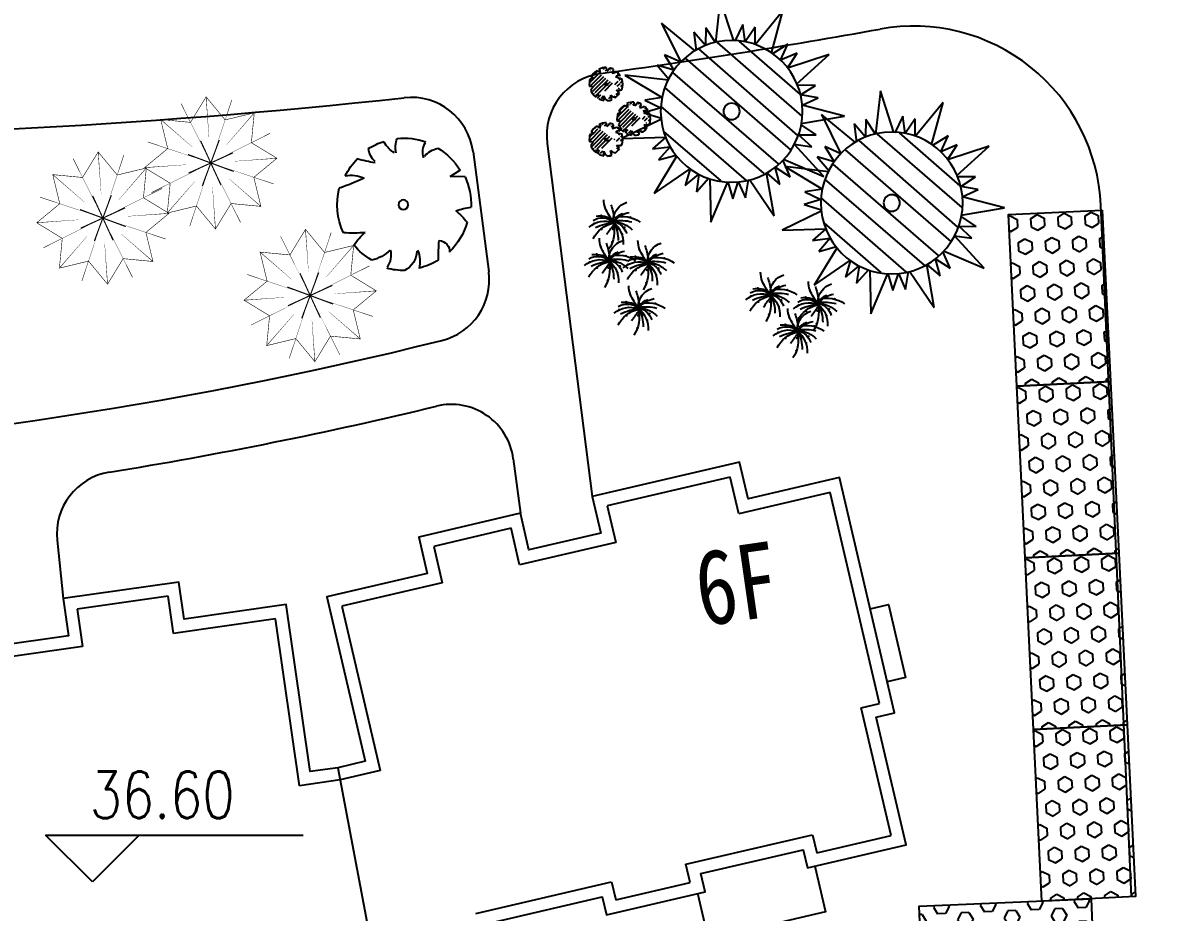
# Model space of a CAD drawing. Extents: x 116619 to 413619, y -387877 to -177877.
# Drawn here: x 333786 to 370201, y -288768 to -260303 of the extents above; entities that cross this region are included whole.
import ezdxf

# ---------------------------------------------------------------- set-up
doc = ezdxf.new("R2010")
doc.units = 0
doc.header["$LTSCALE"] = 35
doc.header["$MEASUREMENT"] = 0
doc.layers.get('0').update_dxf_attribs({"linetype": 'CONTINUOUS'})
for name, color, linetype in [('BALCONY', 6, 'CONTINUOUS'), ('CHE', 5, 'CONTINUOUS'), ('JZ1', 7, 'CONTINUOUS'), ('LAYER1', 160, 'CONTINUOUS'), ('LAYER11', 50, 'CONTINUOUS'), ('LAYER4', 41, 'CONTINUOUS'), ('LAYER5', 23, 'CONTINUOUS'), ('LVHUA', 94, 'CONTINUOUS'), ('PUB_TEXT', 7, 'CONTINUOUS'), ('TREE', 84, 'CONTINUOUS'), ('YJ1', 7, 'CONTINUOUS'), ('建筑标高', 2, 'CONTINUOUS'), ('新路', 21, 'CONTINUOUS')]:
    doc.layers.add(name, color=color, linetype=linetype)
doc.styles.add('_ST64F', font='', dxfattribs={"width": 0.8})
doc.styles.add('DIM_FONT', font='SIMPLEX.shx', dxfattribs={"width": 0.8})
doc.styles.get('_ST64F').set_extended_font_data('SimSun')

# ---------------------------------------------------------------- blocks, each defined once
blk = doc.blocks.new('A$C1C107019')
at = {"layer": 'CHE', "color": 84, "ltscale": 2}
for p, q in [((-2.888684370745978, -0.3835656034534622), (-2.900946525638574, -0.3068045988366066)), ((-2.461093010106197, -0.3152601985257206), (-2.473355164998793, -0.238499193908865)), ((-2.227600577680278, -0.4044891616395034), (-2.461114329940756, -0.315206870498514)), ((-2.033558492912562, -0.2469465933136235), (-2.227636101264579, -0.4045342893277848)), ((-2.033501649348182, -0.2469547936689196), (-2.045763804271701, -0.1701937889920373)), ((-1.605910288650193, -0.1786493887666438), (-1.618172443573712, -0.1018883841206843)), ((-1.372417856400716, -0.2678783517967531), (-1.605931608661194, -0.1785960606539447)), ((-1.178375771603896, -0.1103357836291252), (-1.372453379955914, -0.2679234796432866)), ((-1.178318927952205, -0.1103439838825579), (-1.190581082877543, -0.03358297923659848)), ((-3.743923935471685, -0.520168212668068), (-3.860537306158221, -0.6148562736379972)), ((-3.743867092198343, -0.5201764132416429), (-3.756129247121862, -0.4434154085647606)), ((-3.316275731500355, -0.4518710083248152), (-3.328537886423874, -0.3751100036806747)), ((-3.082783298961658, -0.5410999714858917), (-3.316297051222136, -0.4518176803449023)), ((-2.888741214192123, -0.3835574029544659), (-3.082818822542322, -0.5411450989668083)), ((-2.615791317964977, -0.7197096813524695), (-2.809868926313356, -0.8772973773648118)), ((-2.382242042207508, -0.808946844892489), (-2.615755794467987, -0.7196645537533186)), ((-1.760608596656311, -0.5830988716679713), (-1.954686205004691, -0.7406865676784946)), ((-1.527059320927947, -0.6723360350497387), (-1.760573073190244, -0.5830537439069303)), ((-1.487601856977562, -0.9192593502120872), (-1.527038000858738, -0.6723893630605744)), ((-0.9054258754040347, -0.4464880619962059), (-1.099503483756052, -0.6040757580085483)), ((-1.060010496279574, -0.8509539453280013), (-1.09944664016075, -0.6040839581746695)), ((-0.8457621298894082, -0.4692413526827295), (-0.9053903519106825, -0.44644293406418)), ((-3.470974039242719, -0.856320490993312), (-3.665051647594737, -1.013908187005654)), ((-3.625558660525712, -1.260786374685267), (-3.664994804406888, -1.013916387531935)), ((-3.237424763457966, -0.9455576547679811), (-3.470938515718444, -0.8562753636251728)), ((-3.197967299827724, -1.192480969770259), (-3.237403443708899, -0.9456109826187458)), ((-2.770375939071528, -1.124175564898906), (-2.809812082954522, -0.8773055777455738)), ((-2.342841421706908, -1.055861959704998), (-2.536919030057106, -1.213449655717341)), ((-2.342784578433566, -1.055870159971164), (-2.382220722312923, -0.8090001728160132)), ((-1.915193217675551, -0.9875647551143629), (-1.954629361558545, -0.7406947679610312)), ((-1.681700785456997, -1.076793718300905), (-1.915214537715656, -0.9875114271599159)), ((-1.487658700454631, -0.919251150033233), (-1.681736308806649, -1.076838846045575)), ((-0.826518064175616, -0.940182908458155), (-1.060031816436094, -0.8509006173153466)), ((-0.7769576408463763, -0.8999569765928754), (-0.8265535875543719, -0.9402280364065518)), ((-3.392066227985197, -1.350015338006415), (-3.625579980245675, -1.260733046863606)), ((-3.198024143013754, -1.192472769387678), (-3.392101751363953, -1.350060465401839)), ((-2.536883506707454, -1.213404528176397), (-2.770397258966113, -1.124122237035408)), ((-2.069891525507046, -1.39201423807026), (-2.263969133855426, -1.549601934084421)), ((-1.836342249953304, -1.481251401582995), (-2.069856002213783, -1.391969110442005)), ((-1.214708804254769, -1.255403428429418), (-1.408786412606787, -1.412991124443579)), ((-1.369293425304932, -1.659869311659349), (-1.408729569186107, -1.412999324506018)), ((-0.9811595287028467, -1.344640591711141), (-1.214673280963325, -1.255358300568332)), ((-0.9417020646069432, -1.591563906773445), (-0.9811382084881188, -1.344693919618294)), ((-3.546707692426935, -1.754473021317608), (-3.68706215614111, -1.700809509120518)), ((-3.507250228853081, -2.00139633613253), (-3.546686372734257, -1.754526348977379)), ((-2.925074246753866, -1.528625047740206), (-3.119151855105883, -1.686212743752549)), ((-3.079658868155093, -1.933090931217521), (-3.119095012036269, -1.686220944064189)), ((-2.691524971232866, -1.617862211414831), (-2.925038723493344, -1.528579920272023)), ((-2.652067507398897, -1.864785526344349), (-2.691503651281892, -1.617915539192836)), ((-2.224476146760935, -1.796480121416607), (-2.263912290640292, -1.549610134263276)), ((-1.990983714480535, -1.885709084821428), (-2.224497466741013, -1.796426793680439)), ((-1.796941629307184, -1.728166516468264), (-1.991019237657383, -1.885754212478787)), ((-1.79688478600292, -1.728174716559806), (-1.836320929885915, -1.481304729404656)), ((-1.135800993202793, -1.749098274991411), (-1.369314745463271, -1.659815983852241)), ((-0.9417589080567268, -1.591555706767394), (-1.135836516405107, -1.749143402779737)), ((-3.507307071806281, -2.001388135779052), (-3.623920442640156, -2.096076196850845)), ((-2.846166435672785, -2.022319894724205), (-3.079680187933263, -1.933037603583216)), ((-2.652124350557642, -1.864777326109106), (-2.846201958906022, -2.022365022121448)), ((-1.523991733105504, -2.06431879480624), (-1.718069341455703, -2.221906490818583)), ((-1.290442457730023, -2.153555958229845), (-1.523956209990502, -2.064273667090674)), ((-1.250984993632301, -2.400479273104793), (-1.290421137513476, -2.153609285949642)), ((-0.6688090118550463, -1.927707985136294), (-0.862886620205245, -2.085295681148637)), ((-0.8233936329343123, -2.332173868218888), (-0.862829776815488, -2.085303881063737)), ((-0.6091452664277313, -1.95046127598107), (-0.668773488709121, -1.927662857260657)), ((-3.234357175606419, -2.337540414146133), (-3.428434783956618, -2.495128110158475)), ((-3.388941797180451, -2.742006297577973), (-3.428377941061626, -2.495136310424641)), ((-3.000807900172731, -2.426777577964458), (-3.234321652433209, -2.33749528682165)), ((-2.961350436482462, -2.673700892661145), (-3.000786580363638, -2.426830905507813)), ((-2.379174454357781, -2.200929604503472), (-2.57325206270616, -2.358517300517633)), ((-2.533759075726266, -2.605395487789792), (-2.573195219609261, -2.358525500638279)), ((-2.145625178920454, -2.290166768132622), (-2.379138931180933, -2.200884476993451)), ((-2.1062245581561, -2.537081882843268), (-2.300302166508118, -2.69466957885561)), ((-2.106167715086485, -2.537090082860232), (-2.145603858967661, -2.290220095708719)), ((-1.678576354330289, -2.468784678003431), (-1.718012498213284, -2.221914690851918)), ((-1.445083922169943, -2.558013641541038), (-1.678597674430421, -2.468731350401868)), ((-1.251041836907461, -2.400471073171502), (-1.445119445255841, -2.558058769183845)), ((-0.5899012009776925, -2.42140283164008), (-0.8234149532381707, -2.332120540499091)), ((-0.540340777442907, -2.381176899818456), (-0.5899367240344873, -2.421447959513898)), ((-3.155449364727247, -2.831235261244728), (-3.388963116987725, -2.741952970105558)), ((-2.961407279406558, -2.673692692542318), (-3.155484887756757, -2.831280388552841)), ((-2.300266643418581, -2.694624451371055), (-2.533780395679059, -2.605342160231885)), ((-1.833274661958058, -2.873234161210348), (-2.027352270306437, -3.030821857222691)), ((-1.599725386668069, -2.962471324781291), (-1.833239138926729, -2.873189033640301)), ((-0.9780919407348847, -2.736623351540402), (-1.172169549086902, -2.894211047552744)), ((-1.13267656195967, -3.141089234548417), (-1.172112705840846, -2.894219247395085)), ((-0.7445426654157927, -2.825860514951273), (-0.9780564176762709, -2.736578223808465)), ((-0.7050852012616815, -3.072783829664331), (-0.7445213451428572, -2.825913842511)), ((-3.310090829225373, -3.235692944512266), (-3.450445292795848, -3.182029432373383)), ((-3.27063336550782, -3.482616259023416), (-3.310069509388995, -3.235746271870084)), ((-2.688457383206696, -3.009844970880295), (-2.882534991556895, -3.167432666892637)), ((-2.84304200481165, -3.414310854106589), (-2.882478148692826, -3.167440866955076)), ((-2.454908107974916, -3.099082134654964), (-2.688421860235394, -3.009799843513974)), ((-2.415450644053635, -3.346005449237055), (-2.45488678793663, -3.099135462083723)), ((-1.987859283413854, -3.277700044305675), (-2.02729542729503, -3.030830057152343)), ((-1.5603247657873, -3.20938643957561), (-1.75440237413568, -3.366974135589771)), ((-1.560267922657658, -3.209394639448874), (-1.599704066540653, -2.962524652297361)), ((-0.8991841299139196, -3.230318198189707), (-1.132697882174398, -3.141035907048717)), ((-0.7051420445059193, -3.072775629905664), (-0.899219652856118, -3.230363325919825)), ((-3.270690208257292, -3.482608058917322), (-3.387303579236686, -3.577296120103711)), ((-2.609549572473043, -3.503539817922501), (-2.843063324733521, -3.414257526779693)), ((-2.415507487006835, -3.345997249245556), (-2.609585095358852, -3.503584945257899)), ((-1.754366851224404, -3.36692900806338), (-1.987880603483063, -3.277646716922391)), ((-1.287374869556515, -3.54553871794451), (-1.481452477908533, -3.703126413955033)), ((-1.053825594472073, -3.634775881469977), (-1.287339346732551, -3.545493590330807)), ((-1.014368130287039, -3.881699195995679), (-1.053804274168215, -3.634829208840529)), ((-0.432192148276954, -3.408927908258192), (-0.6262697566271527, -3.566515604270535)), ((-0.5867767695890507, -3.813393791107956), (-0.6262129134702263, -3.566523803956443)), ((-0.3725284030242619, -3.431681199237573), (-0.432156625422067, -3.408882780455315)), ((-2.997740312057431, -3.818760337284402), (-3.19181792040763, -3.976348033294926)), ((-3.152324933835189, -4.223226220467041), (-3.191761077716365, -3.976356233313709)), ((-2.76419103697117, -3.907997501190039), (-2.997704789231648, -3.818715210049049)), ((-2.724733573139019, -4.154920815553851), (-2.764169717018376, -3.908050828400519)), ((-2.142557590837896, -3.682149527614456), (-2.336635199186276, -3.839737223626798)), ((-2.297142212381004, -4.086615410680679), (-2.336578356263999, -3.839745423527347)), ((-1.909008315720712, -3.771386691330918), (-2.14252206798119, -3.682104400188109)), ((-1.869550851741224, -4.018310005751118), (-1.908986995622399, -3.771440018599606)), ((-1.441959490985028, -3.950004600894317), (-1.481395634868022, -3.703134613742805)), ((-1.208467058968381, -4.039233564739334), (-1.441980811228859, -3.949951273598344)), ((-1.01442497332755, -3.881690996297039), (-1.208502581677749, -4.039278692307562)), ((-0.3532843377179233, -3.902622754878394), (-0.5867980899784015, -3.813340463737404)), ((-0.3037239140394377, -3.862396823114977), (-0.3533198604272911, -3.902667882668538)), ((-2.918832501471115, -4.312455184457576), (-3.152346253731594, -4.223172893316587)), ((-2.724790415886673, -4.154912615651483), (-2.918868024236872, -4.312500311663825)), ((-2.063649780218839, -4.175844374596636), (-2.297163532479317, -4.086562083455647)), ((-1.869607694608931, -4.018301805981537), (-2.063685302959129, -4.175889501993879)), ((-1.596657798378146, -4.354454084332247), (-1.790735406730164, -4.512041780344589)), ((-1.363108523466508, -4.443691248005052), (-1.596622275728805, -4.354408956864063)), ((-0.7414750771295076, -4.217843274691404), (-0.9355526854778873, -4.375430970705565)), ((-0.5079258022178692, -4.307080438145931), (-0.7414395544783474, -4.217798147004942)), ((-0.4684683379164198, -4.554003752553399), (-0.5079044817975955, -4.307133765400067)), ((-3.073473965969242, -4.716912867666906), (-3.213828429305067, -4.663249355615335)), ((-3.034016502162558, -4.963836181912484), (-3.073452646043734, -4.716966194760971)), ((-2.451840519659527, -4.491064894016745), (-2.645918128007906, -4.648652590029087)), ((-2.606425141466389, -4.895530776999294), (-2.645861285345745, -4.648660789844143)), ((-2.218291244716966, -4.580302057865993), (-2.451804996977444, -4.491019766725003)), ((-2.178833780708374, -4.827225372126122), (-2.218269924591368, -4.58035538497279)), ((-1.751242420068593, -4.758919967198381), (-1.790678563949768, -4.512049980045049)), ((-1.323707902178285, -4.69060636273025), (-1.517785510528483, -4.848194058742592)), ((-1.323651059312397, -4.690614562339761), (-1.363087203193572, -4.443744575188248)), ((-0.8960596986144083, -4.622309157441123), (-0.9354958424955839, -4.375439170285972)), ((-0.6625672667141771, -4.711538121415288), (-0.8960810189746553, -4.622255830274298)), ((-0.468525180927827, -4.553995553058485), (-0.6626027892780257, -4.711583249070827)), ((-3.034073344708304, -4.963827982055591), (-3.150686715860502, -5.058516043389318)), ((-2.372932709215092, -4.984759741075322), (-2.606446461475571, -4.895477449932514)), ((-2.178890623428742, -4.827217172369274), (-2.37296823178076, -4.984804868381616)), ((-1.517749987966454, -4.84814893127259), (-1.751263740226932, -4.7588666401316)), ((-1.050758005980242, -5.026758641097331), (-1.244835614328622, -5.184346337107854)), ((-0.817208731212304, -5.115995804681006), (-1.050722483474601, -5.026713513541836)), ((-0.1955752847279655, -4.890147831412833), (-0.3896528930781642, -5.047735527425175)), ((-0.350159906243789, -5.294613713998842), (-0.3895960501249647, -5.04774372684733)), ((-0.1359115396498964, -4.912901122521362), (-0.1955397622223245, -4.890102703680896)), ((-2.761123448479339, -5.299980260406301), (-2.955201056829537, -5.457567956420462)), ((-2.915708070489927, -5.704446143357927), (-2.955144214371103, -5.457576156206414)), ((-2.527574173742323, -5.389217424341041), (-2.761087926002801, -5.299935133200051)), ((-2.488116709793758, -5.636140738442919), (-2.527552853673114, -5.389270751289587)), ((-1.905940727228881, -5.163369450765458), (-2.100018335580899, -5.32095714677962)), ((-2.060525349035743, -5.567835333573385), (-2.099961492918737, -5.320965346418234)), ((-1.672391452464581, -5.25260661448192), (-1.90590520472324, -5.16332432334093)), ((-1.632933988395962, -5.499529928642005), (-1.672370132277138, -5.252659941490492)), ((-1.205342627639766, -5.431224523785204), (-1.244778771520942, -5.184354536633691)), ((-0.9718501957104309, -5.520453487892155), (-1.205363947972728, -5.431171196751166)), ((-0.7778081097785616, -5.362910919448041), (-0.9718857181305793, -5.520498615460383)), ((-0.7777512669417774, -5.362919118886566), (-0.8171874108229531, -5.116049131733234)), ((-0.1166674744599732, -5.383842678091241), (-0.3501812267204514, -5.294560386950252)), ((-0.06710705063596833, -5.343616746371481), (-0.1167029968783027, -5.383887805790437)), ((-2.682215638182242, -5.793675107608578), (-2.915729390442721, -5.704392816467589)), ((-2.488173552281296, -5.636132538804304), (-2.682251160631495, -5.793720234814828)), ((-1.827032916989992, -5.657064297749457), (-2.060546669250471, -5.567782006610287)), ((-1.632990831030838, -5.499521729132539), (-1.827068439379218, -5.657109425144881))]:
    blk.add_line(p, q, dxfattribs=at)
blk.add_lwpolyline([(-3.017049394009518, -5.895084751264221), (-3.884644559659137, -0.4639450339800533), (-0.9222047138755443, 0.009288692725021974), (-0.05460954822774511, -5.421851024544594)], close=True, dxfattribs=at)
blk = doc.blocks.new('U_B38RDX')
for p, q in [((-182.2615352293942, 1501.374491845199), (22.3014514609531, 2421.285833256115)), ((22.3014514609531, 2421.285833256115), (212.2528455870051, 1501.374491845199)), ((-965.0324929891212, 1164.498569970252), (-1290.284777356457, 2048.972336169099)), ((-1290.284777356457, 2048.972336169099), (-633.1458763746195, 1377.789147312811)), ((658.3761721671908, 1361.574620764528), (1327.807127014035, 2024.858186272526)), ((1327.807127014035, 2024.858186272526), (990.2627887816925, 1148.284043421969)), ((-633.1458763746195, 1377.789147312811), (-667.2103499804798, 1755.111692984909)), ((-667.2103499804798, 1755.111692984909), (-425.0821982241177, 1459.432232225052)), ((-425.0821982241177, 1459.432232225052), (-406.4814387166116, 1835.886650823086)), ((-406.4814387166116, 1835.886650823086), (-205.6271226335375, 1496.324801946117)), ((212.2528455870051, 1501.374491845199), (387.5919563586067, 1837.21506126516)), ((387.5919563586067, 1837.21506126516), (431.4267340515216, 1457.569308420731)), ((431.4267340515216, 1457.569308420731), (650.6013133061642, 1764.206588190806)), ((650.6013133061642, 1764.206588190806), (635.989720741869, 1369.958941571735)), ((-1497.307629177027, -236.2359303530538), (168.4173771039641, 1501.374491845199)), ((-1497.307629177027, 231.0206872397102), (-299.1542757438147, 1486.773095969926)), ((-1365.802605308185, -645.0854707467079), (577.5433504846587, 1399.16223122162)), ((-1146.630536050885, 997.9357341532886), (-1334.509206007468, 1324.685673574248)), ((-1334.509206007468, 1324.685673574248), (-981.9588074646017, 1147.618110228446)), ((-1190.463494536554, -937.1208567422), (884.3874851251021, 1223.940999624348)), ((990.2627887816925, 1148.284043421969), (1319.336555147747, 1336.01562873504)), ((1319.336555147747, 1336.01562873504), (1150.960726581427, 992.9384278854413)), ((-1441.412452818564, 457.9025800834934), (-2193.214706079772, 1026.124599695089)), ((-2193.214706079772, 1026.124599695089), (-1277.5252561823, 816.7654835015419)), ((-1277.5252561823, 816.7654835015419), (-1510.178084483836, 1115.772763208573)), ((-1510.178084483836, 1115.772763208573), (-1146.630536050885, 997.9357341532886)), ((1150.960726581427, 992.9384278854413), (1501.122745283443, 1132.403399096045)), ((1501.122745283443, 1132.403399096045), (1275.684321470355, 808.6407969156571)), ((1289.98409676447, 789.4844280176621), (2211.743421577004, 985.5523721116479)), ((2211.743421577004, 985.5523721116479), (1453.871293400734, 430.6215245995845)), ((-898.2309524604061, -1214.554348963051), (1176.62002720125, 946.5075074034685)), ((-576.7752252556675, -1389.775580560352), (1381.182323101471, 639.8702276333934)), ((-1838.839729582425, 392.9063547473052), (-1446.525509115076, 434.5507771953417)), ((-1504.131780385738, 219.6016915648652), (-1838.839729582425, 392.9063547473052)), ((-182.2615352293942, -1506.589734958543), (1498.075754406018, 245.6225810143223)), ((1453.871293400734, 430.6215245995845), (1832.201119664125, 410.6406739168742)), ((1832.201119664125, 410.6406739168742), (1505.072820721631, 213.0566122641903)), ((-1873.674947572057, 122.1838647871336), (-1504.131780385738, 219.6016915648652)), ((-1516.299393714231, -3.575450332340552), (-1873.674947572057, 122.1838647871336)), ((1505.072820721631, 213.0566122641903), (1875.04831205972, 141.0701319683285)), ((1875.04831205972, 141.0701319683285), (1510.358163686702, -9.415087178320391)), ((-2399.814462137379, -322.5104469321377), (-1516.299393714231, -3.575450332340552)), ((1512.031185231084, -33.26149239437655), (2393.466807221528, -366.659356614342)), ((-1460.15414341187, -394.0742435947759), (-2399.814462137379, -322.5104469321377)), ((-1759.351631635596, -663.6179555682756), (-1451.830582282302, -416.483357208228)), ((358.3687712300161, -1462.784551534045), (1483.464161841723, -294.6430075521348)), ((2393.466807221528, -366.659356614342), (1455.885934928723, -423.7602856568119)), ((1455.885934928723, -423.7602856568119), (1763.35477440164, -645.1097934215213)), ((-1384.08181213538, -628.4543364640267), (-1759.351631635596, -663.6179555682756)), ((-1642.293253560667, -910.1975473942584), (-1384.08181213538, -628.4543364640267)), ((1763.35477440164, -645.1097934215213), (1381.334928619093, -634.4691723648284)), ((1381.334928619093, -634.4691723648284), (1653.659288215305, -895.0519053053576)), ((-1844.490082745062, -1568.750705408311), (-1273.659187401412, -822.7812039486307)), ((-1273.659187401412, -822.7812039486307), (-1642.293253560667, -910.1975473942584)), ((1254.019055888668, -845.4471239857085), (1815.281393001555, -1602.459330306505)), ((1653.659288215305, -895.0519053053576), (1265.503960613365, -824.4817476169846)), ((-1015.307210428029, -1120.935279327241), (-1844.490082745062, -1568.750705408311)), ((-1121.28182162912, -1509.448253891373), (-996.1897037196613, -1135.286968428991)), ((995.667078915285, -1143.601199364319), (1134.655747536104, -1496.042459476594)), ((1815.281393001555, -1602.459330306505), (995.667078915285, -1143.601199364319)), ((-824.5956479868619, -1276.98055311176), (-1121.28182162912, -1509.448253891373)), ((-889.4950554334209, -1653.597669426585), (-824.5956479868619, -1276.98055311176)), ((-626.6411883344699, -1380.759738805442), (-889.4950554334209, -1653.597669426585)), ((-703.5531346253701, -2316.923699180217), (-626.6411883344699, -1380.759738805442)), ((597.8647367768281, -1389.209267355443), (660.7569626689947, -2329.489789062907)), ((907.2451245607517, -1647.001286779181), (618.8611916689842, -1377.78127869693)), ((1134.655747536104, -1496.042459476594), (819.0329567262088, -1280.555477713002)), ((819.0329567262088, -1280.555477713002), (907.2451245607517, -1647.001286779181)), ((-248.1074119512632, -1491.907284023531), (-703.5531346253701, -2316.923699180217)), ((-127.2129558541346, -1876.039396855573), (-224.2656329660676, -1493.644988727872)), ((-3.30619191689766, -1520.074466859893), (-127.2129558541346, -1876.039396855573)), ((145.7115379222378, -1871.992215178703), (-3.30619191689766, -1520.074466859893)), ((219.3309603936505, -1500.356812573562), (145.7115379222378, -1871.992215178703)), ((660.7569626689947, -2329.489789062907), (219.3309603936505, -1500.356812573562))]:
    blk.add_line(p, q)
for radius in [1521.191628733155, 175.829546092099]:
    blk.add_circle((0, 0), radius)
at = {"style": 'DIM_FONT', "width": 0.8, "flags": 9}
for tag in ['YSIZE', 'XSIZE']:
    blk.add_attdef(tag, (0, 0), '', height=0.5, dxfattribs=at)
blk = doc.blocks.new('_F1DZP')
at = {"xscale": 0.7510950000000001, "yscale": 0.7510950000000001, "zscale": 0.7510950000000001}
blk.add_blockref('U_B38RDX', (-206.3471876518452, -188.1441464207674), dxfattribs=at)
at = {"width": 0.8, "flags": 9}
for tag in ['YSIZE', 'XSIZE']:
    blk.add_attdef(tag, (0, 0), '', height=0.5, dxfattribs=at)
blk = doc.blocks.new('U_B0EUU')
at = {"layer": 'TREE', "xscale": 1.125, "yscale": 1.125, "zscale": 1.125}
blk.add_blockref('_F1DZP', (232.1405861084349, 211.6621647233842), dxfattribs=at)
at = {"style": 'DIM_FONT', "width": 0.8, "flags": 9}
for tag in ['YSIZE', 'XSIZE']:
    blk.add_attdef(tag, (0, 0), '', height=0.5, dxfattribs=at)
blk = doc.blocks.new('U_B3JSV')
blk.add_blockref('U_B0EUU', (-9.743513621466604, 371.2638015998333))
at = {"flags": 9}
for tag in ['YSIZE', 'XSIZE']:
    blk.add_attdef(tag, (0, 0), '', height=0.5, dxfattribs=at)
blk = doc.blocks.new('U_B15FHB')
blk.add_blockref('U_B3JSV', (0, -300))
at = {"flags": 9}
for tag in ['YSIZE', 'XSIZE']:
    blk.add_attdef(tag, (0, 0), '', height=0.5, dxfattribs=at)
blk = doc.blocks.new('U_B14TPB')
blk.add_blockref('U_B15FHB', (-150.1409571780605, -672.1274592888694))
at = {"flags": 9}
for tag in ['YSIZE', 'XSIZE']:
    blk.add_attdef(tag, (0, 0), '', height=0.5, dxfattribs=at)
blk = doc.blocks.new('U_B19BKZ')
at = {"layer": 'LAYER1', "color": 96}
for points, const_width in [([(-772.4446260187688, -890.3892816192529), (-721.4080333997263, -360.5802924441523), (-1175.801132078006, -83.39946577957016), (-765.0812823691122, 255.1437424701144), (-890.3892816195075, 772.4446260193217), (-360.580292444396, 721.4080334002647), (-83.39946577984665, 1175.801132078574), (255.1437424698815, 765.0812823696469), (772.4446260190598, 890.3892816200532), (721.4080334000028, 360.5802924449526), (1175.801132078297, 83.39946578039962), (765.0812823694105, -255.1437424693286), (890.3892816198058, -772.4446260185068), (360.5802924447053, -721.4080333994643), (83.39946578014496, -1175.801132077759), (-255.1437424695869, -765.0812823688757), (-772.4446260187688, -890.3892816192529)], 10), ([(-181.0865000437298, 394.6924250650336), (1.455191522836685e-10, 3.92901711165905e-10)], 20), ([(151.0421980839528, 407.1371824089292), (1.455191522836685e-10, 3.92901711165905e-10)], 20), ([(-407.1371824083908, 151.0421980841929), (1.455191522836685e-10, 3.92901711165905e-10)], 20), ([(-394.6924250644952, -181.086500043486), (1.455191522836685e-10, 3.92901711165905e-10)], 20), ([(-151.0421980836691, -407.137182408158), (1.455191522836685e-10, 3.92901711165905e-10)], 20), ([(394.6924250647862, 181.0865000442718), (1.455191522836685e-10, 3.92901711165905e-10)], 20), ([(407.1371824086818, -151.0421980834071), (1.455191522836685e-10, 3.92901711165905e-10)], 20), ([(181.0865000440208, -394.6924250642478), (1.455191522836685e-10, 3.92901711165905e-10)], 20)]:
    blk.add_lwpolyline(points, dxfattribs=dict(at, const_width=const_width))
for points in [[(1.527951098978519e-10, 4.220055416226387e-10, 0, 10, 0), (-527.0106724587968, 1054.383006408927, 10, 10, 0)], [(-30.72423353833801, 433.1633091287367, 3.683984453754672, 10, 0), (-83.39946577984665, 1175.801132078574, 10, 10, 0)], [(1.600710675120354e-10, 4.074536263942719e-10, 0, 10, 0), (372.9085535460763, 1118.214194053115, 10, 10, 0)], [(284.5673993641758, 328.0180271280842, 3.683984453754907, 10, 0), (772.4446260190598, 890.3892816200532, 10, 10, 0)], [(-328.0180271275312, 284.5673993644305, 3.683984453754849, 10, 0), (-890.3892816195075, 772.4446260193217, 10, 10, 0)], [(1.600710675120354e-10, 4.074536263942719e-10, 0, 10, 0), (1054.383006408665, 527.0106724593497, 10, 10, 0)], [(1.382431946694851e-10, 4.074536263942719e-10, 0, 10, 0), (-1118.214194052569, 372.9085535463091, 10, 10, 0)], [(1.309672370553017e-10, 4.074536263942719e-10, 0, 10, 0), (-1054.38300640836, -527.0106724585348, 10, 10, 0)], [(1.309672370553017e-10, 3.92901711165905e-10, 0, 9.999999999999998, 0), (-372.9085535457707, -1118.214194052314, 9.999999999999998, 9.999999999999998, 0)], [(1.527951098978519e-10, 3.92901711165905e-10, 0, 10, 0), (1118.21419405286, -372.9085535455233, 10, 10, 0)], [(1.527951098978519e-10, 3.92901711165905e-10, 0, 10, 0), (527.0106724590951, -1054.383006408098, 10, 10, 0)], [(433.1633091284966, 30.72423353888735, 3.683984453754978, 10, 0), (1175.801132078297, 83.39946578039962, 10, 10, 0)], [(-433.1633091282056, -30.72423353805789, 3.683984453754978, 10, 0), (-1175.801132078006, -83.39946577957016, 10, 10, 0)], [(-284.5673993638957, -328.0180271272984, 3.68398445375506, 10, 0), (-772.4446260187688, -890.3892816192529, 10, 10, 0)], [(328.0180271278441, -284.5673993636301, 3.683984453755023, 10, 0), (890.3892816198058, -772.4446260185068, 10, 10, 0)], [(30.72423353863633, -433.1633091279509, 3.683984453754921, 10, 0), (83.39946578014496, -1175.801132077759, 10, 10, 0)]]:
    blk.add_lwpolyline(points, format="xyseb", dxfattribs=at)
at = {"flags": 9}
for tag in ['YSIZE', 'XSIZE']:
    blk.add_attdef(tag, (0, 0), '', height=0.5, dxfattribs=at)
blk = doc.blocks.new('A$C225B288B')
at = {"layer": 'LAYER1', "xscale": 0.0018, "yscale": 0.0018, "zscale": 0.0018}
blk.add_blockref('U_B19BKZ', (2.13191879975966, 2.131932793479791), dxfattribs=at)
blk = doc.blocks.new('ZIWEI')
h = blk.add_hatch()
h.set_pattern_fill('ANSI31', color=256, scale=700, style=0)
h.set_pattern_definition([(45, (-14305.15479666414, -15521.72558498852), (-61.8718433538229, 61.87184335382291), [])])
edge = h.paths.add_edge_path(flags=16)
edge.add_arc((-3.124356323995016, 3.122764844410995), 38.19129419894237, 0, 360)
edge = h.paths.add_edge_path()
edge.add_line((-515.1862775585669, 179.497036884386), (-397.3273588397005, 192.8007087845654))
edge.add_line((-397.3273588397005, 192.8007087845654), (-484.1707726325494, 239.3635604351966))
edge.add_arc((-355.5003343913286, 207.8080208276788), 224.403476599897, 48.5203254456983, 80.51513420599325)
edge.add_arc((-325.4140871285308, 399.2104523212729), 130.0053747879539, 343.6554930631364, 399.759999052217)
edge.add_arc((-174.7510699382728, 449.0992219469845), 193.0394698033984, 352.0774890396579, 386.6128437567361)
edge.add_arc((-84.56230609322301, 589.4586796650692), 201.8433641199807, 304.1868289016925, 338.5411029521464)
edge.add_arc((79.86628706235024, 476.3367862375235), 153.6894522377071, 315.8453936709736, 359.7650517005484)
edge.add_arc((-244.3907489811299, 1929.23720569768), 1632.167053856146, 285.4397484795938, 290.7099380494143)
edge.add_arc((411.9486994804647, 44.08673669176824), 233.5512010930507, 83.53226198880667, 121.6543979234022)
edge.add_arc((-4.509560895889081, -499.5216754744943), 586.7160784787773, 134.7781732768324, 147.3314664882382)
edge.add_arc((-250.9462972172714, -395.6289919717128), 87.2136964104515, 97.74104035208522, 188.8107453020594)
edge.add_arc((-1350.450460115571, -519.14793294827), 1107.830682670651, 2.946463605808077, 10.92381386573493)
edge.add_arc((124.9841737184488, -442.2467953651558), 220.2945284226358, 160.600850515773, 199.3991494842191)
edge.add_arc((100.2743666530096, -356.5412966543881), 177.912621491226, 186.1911535261988, 248.4951689965226)
edge.add_arc((295.5747862085336, -375.7284358642501), 163.4501424661077, 170.6313753688686, 220.6278158106918)
edge.add_arc((325.3933213488563, -117.6562043841968), 300.1513038858919, 230.4582328344403, 263.1092801234542)
edge.add_arc((-0.1343107446045906, -630.5382491610344), 545.230109940777, 39.65358745448385, 53.99299145650343)
edge.add_arc((357.6164668545061, 465.0542429203251), 655.5885988104213, 266.7454952844627, 282.0146256256703)
edge.add_arc((-8.366491272492567, 3.426213290907981), 526.717709094641, 126.0750832653475, 153.6245397522663)
edge.add_arc((-8.366491272492567, 3.426213290907981), 532.1830287655648, 89.33214789761615, 114.3856376375889)
edge.add_arc((-8.366491272492567, 3.426213290907981), 530.635912621629, 62.87665481919286, 77.70213155929174)
edge.add_arc((-8.366491272492567, 3.426213290907981), 523.3081512775127, 31.40983736236552, 49.47524964655826)
edge.add_arc((-8.366491272492567, 3.426213290907981), 533.5852264281983, 340.3307323359838, 379.4299658611113)
edge.add_arc((-8.366491272492567, 3.426213290907981), 514.0723757636953, 305.3940385052633, 326.2463764496025)
edge.add_arc((-8.366491272492567, 3.426213290907981), 527.2859582375127, 274.7236248562025, 290.327701486811)
edge.add_arc((-8.366491272492567, 3.426213290907981), 521.8934893924253, 243.1498330697507, 261.8356210533511)
edge.add_arc((-8.366491272492567, 3.426213290907981), 524.2458075739542, 200.8102967799917, 231.4391627845076)
edge.add_arc((-8.366491272492567, 3.426213290907981), 536.5325998408181, 160.8426086360242, 187.2750049578882)
edge.add_arc((-610.1709703373417, -941.8811506774291), 880.120823157168, 77.37282204331454, 85.464893159638)
edge.add_arc((958.8282334270953, 2090.854452699206), 1965.482605593802, 250.0864889084941, 256.3451059776773)
for p, q in [((-515.1862775585669, 179.497036884386), (-397.3273588397005, 192.8007087845654)), ((-484.1707726325494, 239.3635604351966), (-484.1707726325494, 239.3635604351966)), ((-397.3273588397005, 192.8007087845654), (-484.1707726325494, 239.3635604351966))]:
    blk.add_line(p, q)
blk.add_circle((-3.124356323995016, 3.122764844410995), 38.19129419894237)
for centre, radius, start, end in [((-8.366491272492567, 3.426213290907981), 526.717709094641, 126.0750832653475, 153.6245397522663), ((-355.5003343913286, 207.8080208276788), 224.403476599897, 48.5203254456983, 80.51513420599325), ((-8.366491272492567, 3.426213290907981), 532.1830287655648, 89.33214789761615, 114.3856376375889), ((-325.4140871285308, 399.2104523212729), 130.0053747879539, 343.6554930631364, 39.75999905221702), ((-174.7510699382728, 449.0992219469845), 193.0394698033984, 352.0774890396579, 26.61284375673618), ((-84.56230609322301, 589.4586796650692), 201.8433641199807, 304.1868289016925, 338.5411029521464), ((-8.366491272492567, 3.426213290907981), 530.635912621629, 62.87665481919286, 77.70213155929174), ((79.86628706235024, 476.3367862375235), 153.6894522377071, 315.8453936709736, 359.7650517005484), ((-244.3907489811299, 1929.23720569768), 1632.167053856146, 285.4397484795938, 290.7099380494143), ((-8.366491272492567, 3.426213290907981), 523.3081512775127, 31.40983736236552, 49.47524964655826), ((-8.366491272492567, 3.426213290907981), 536.5325998408181, 160.8426086360242, 187.2750049578882), ((411.9486994804647, 44.08673669176824), 233.5512010930507, 83.53226198880667, 121.6543979234022), ((958.8282334270953, 2090.854452699206), 1965.482605593802, 250.0864889084941, 256.3451059776773), ((-8.366491272492567, 3.426213290907981), 533.5852264281983, 340.3307323359838, 19.42996586111129), ((-610.1709703373417, -941.8811506774291), 880.120823157168, 77.37282204331454, 85.464893159638), ((-4.509560895889081, -499.5216754744943), 586.7160784787773, 134.7781732768324, 147.3314664882382), ((-8.366491272492567, 3.426213290907981), 524.2458075739542, 200.8102967799917, 231.4391627845076), ((-250.9462972172714, -395.6289919717128), 87.2136964104515, 97.74104035208522, 188.8107453020594), ((-1350.450460115571, -519.14793294827), 1107.830682670651, 2.946463605808077, 10.92381386573493), ((295.5747862085336, -375.7284358642501), 163.4501424661077, 170.6313753688686, 220.6278158106918), ((325.3933213488563, -117.6562043841968), 300.1513038858919, 230.4582328344403, 263.1092801234542), ((-8.366491272492567, 3.426213290907981), 514.0723757636953, 305.3940385052633, 326.2463764496025), ((357.6164668545061, 465.0542429203251), 655.5885988104213, 266.7454952844627, 282.0146256256703), ((-0.1343107446045906, -630.5382491610344), 545.230109940777, 39.65358745448385, 53.99299145650343), ((-8.366491272492567, 3.426213290907981), 521.8934893924253, 243.1498330697507, 261.8356210533511), ((124.9841737184488, -442.2467953651558), 220.2945284226358, 160.600850515773, 199.3991494842191), ((100.2743666530096, -356.5412966543881), 177.912621491226, 186.1911535261988, 248.4951689965226), ((-8.366491272492567, 3.426213290907981), 527.2859582375127, 274.7236248562025, 290.327701486811)]:
    blk.add_arc(centre, radius, start, end)
blk = doc.blocks.new('A$C279C5B78')
at = {"layer": 'LVHUA', "xscale": 0.002507716049382716, "yscale": 0.002507716049382716, "zscale": 0.002507716049382716, "rotation": 0.08819500577114782}
blk.add_blockref('ZIWEI', (1.364007605556253, 1.309058238708531), dxfattribs=at)
blk = doc.blocks.new('M_F13')
for p, q in [((-515.1862775585669, 179.497036884386), (-397.3273588397005, 192.8007087845654)), ((-484.1707726325494, 239.3635604351966), (-484.1707726325494, 239.3635604351966)), ((-397.3273588397005, 192.8007087845654), (-484.1707726325494, 239.3635604351966))]:
    blk.add_line(p, q)
blk.add_circle((-3.124356323995016, 3.122764844410995), 38.19129419894237)
for centre, radius, start, end in [((-8.366491272492567, 3.426213290907981), 532.1830287655648, 89.33214789761615, 114.3856376375889), ((-325.4140871285308, 399.2104523212729), 130.0053747879539, 343.6554930631364, 39.75999905221702), ((-174.7510699382728, 449.0992219469845), 193.0394698033984, 352.0774890396579, 26.61284375673618), ((-84.56230609322301, 589.4586796650692), 201.8433641199807, 304.1868289016925, 338.5411029521464), ((-8.366491272492567, 3.426213290907981), 530.635912621629, 62.87665481919286, 77.70213155929174), ((79.86628706235024, 476.3367862375235), 153.6894522377071, 315.8453936709736, 359.7650517005484), ((-8.366491272492567, 3.426213290907981), 526.717709094641, 126.0750832653475, 153.6245397522663), ((-355.5003343913286, 207.8080208276788), 224.403476599897, 48.5203254456983, 80.51513420599325), ((-244.3907489811299, 1929.23720569768), 1632.167053856146, 285.4397484795938, 290.7099380494143), ((-8.366491272492567, 3.426213290907981), 523.3081512775127, 31.40983736236552, 49.47524964655826), ((411.9486994804647, 44.08673669176824), 233.5512010930507, 83.53226198880667, 121.6543979234022), ((958.8282334270953, 2090.854452699206), 1965.482605593802, 250.0864889084941, 256.3451059776773), ((-8.366491272492567, 3.426213290907981), 536.5325998408181, 160.8426086360242, 187.2750049578882), ((-8.366491272492567, 3.426213290907981), 533.5852264281983, 340.3307323359838, 19.42996586111129), ((-610.1709703373417, -941.8811506774291), 880.120823157168, 77.37282204331454, 85.464893159638), ((-4.509560895889081, -499.5216754744943), 586.7160784787773, 134.7781732768324, 147.3314664882382), ((357.6164668545061, 465.0542429203251), 655.5885988104213, 266.7454952844627, 282.0146256256703), ((-8.366491272492567, 3.426213290907981), 524.2458075739542, 200.8102967799917, 231.4391627845076), ((-0.1343107446045906, -630.5382491610344), 545.230109940777, 39.65358745448385, 53.99299145650343), ((-250.9462972172714, -395.6289919717128), 87.2136964104515, 97.74104035208522, 188.8107453020594), ((-1350.450460115571, -519.14793294827), 1107.830682670651, 2.946463605808077, 10.92381386573493), ((295.5747862085336, -375.7284358642501), 163.4501424661077, 170.6313753688686, 220.6278158106918), ((325.3933213488563, -117.6562043841968), 300.1513038858919, 230.4582328344403, 263.1092801234542), ((-8.366491272492567, 3.426213290907981), 514.0723757636953, 305.3940385052633, 326.2463764496025), ((124.9841737184488, -442.2467953651558), 220.2945284226358, 160.600850515773, 199.3991494842191), ((100.2743666530096, -356.5412966543881), 177.912621491226, 186.1911535261988, 248.4951689965226), ((-8.366491272492567, 3.426213290907981), 521.8934893924253, 243.1498330697507, 261.8356210533511), ((-8.366491272492567, 3.426213290907981), 527.2859582375127, 274.7236248562025, 290.327701486811)]:
    blk.add_arc(centre, radius, start, end)
at = {"width": 0.8, "flags": 9}
for tag, p in [('XSIZE', (-62.48718857030872, 12.49105406600211)), ('YSIZE', (9.373079929115192, 6.245527033001053))]:
    blk.add_attdef(tag, p, '', height=0.2, dxfattribs=at)
blk = doc.blocks.new('M_F19')
at = {"const_width": 29.997}
for points in [[(-446.0820038316924, 82.30226051427235, 1), (-416.0790038316882, 82.30226051427235, 1)], [(-191.8093345468515, 156.4668311215355, 1), (-161.8063345468472, 156.4668311215355, 1)], [(-123.0610951829804, 98.83118613411352, 1), (-93.05809518297974, 98.83118613411352, 1)], [(-61.25954202660796, -8.391235712817434, 1), (-31.25654202661462, -8.391235712817434, 1)], [(-33.71233810031845, 49.24440927460455, 1), (-3.709338100325112, 49.24440927460455, 1)], [(-19.93873613717733, 16.33028782293695, 1), (10.06426386282692, 16.33028782293695, 1)], [(14.31561309290555, -0.1986377968969464, 1), (44.31861309290616, -0.1986377968969464, 1)], [(268.7080528295992, 189.5246823612033, 1), (298.7110528295925, 189.5246823612033, 1)], [(461.0593985062042, 8.137689907016465, 1), (491.0623985062048, 8.137689907016465, 1)], [(-281.1580916295134, -156.8641067153294, 1), (-251.1550916295128, -156.8641067153294, 1)], [(-95.63366170854351, -173.3930323351706, 1), (-65.63066170855018, -173.3930323351706, 1)], [(-13.11182038153493, -33.11275924857182, 1), (16.89117961846932, -33.11275924857182, 1)], [(7.488697337259509, -173.3930323351706, 1), (37.49169733725284, -173.3930323351706, 1)], [(289.3085705483827, -148.6715087994162, 1), (319.311570548387, -148.6715087994162, 1)], [(-205.5829365099999, -313.5295756337619, 1), (-175.5799365099992, -313.5295756337619, 1)], [(55.63641898233618, -486.7239701720391, 1), (85.63941898234043, -486.7239701720391, 1)]]:
    blk.add_lwpolyline(points, format="xyb", close=True, dxfattribs=at)
for centre, radius, start, end in [((-364.0624273419307, 515.2882468599455), 548.1530888286114, 342.9456350568751, 6.481377850901596), ((-482.9476049698787, -9.366995773521921), 481.590292170942, 6.990448297876262, 78.02836256322455), ((1198.922633930124, 96.34765904088272), 1224.727740074601, 163.8561215232247, 179.1105149163876), ((-1741.271413846636, 1043.621006615649), 2025.93579038022, 328.9872775939272, 340.3610108459401), ((-184.6246790750956, -610.5179731575663), 732.1080079143107, 78.55155098013316, 130.9815348713877), ((-55.34489215565918, -1222.577526333058), 1255.971122874843, 88.32856473930403, 108.7290030802688), ((104.3438884092575, -701.2951203766679), 728.2267695975378, 103.045235373428, 139.776625494149), ((-479.6631429767804, -437.3135074485181), 647.0761581219064, 48.75809887789755, 83.86240095366526), ((154.9695312472904, -426.2726432152922), 475.875404494438, 114.0955767610405, 166.2953379553469), ((-315.4999156218582, -111.3503274217328), 315.4465604040754, 28.89011928670217, 78.45792187995568), ((298.1803219250505, -285.4993274423141), 422.0224543355716, 62.9908582621707, 135.9101719540797), ((256.6452040341828, -536.2419319682922), 586.1115378131698, 53.32312996791644, 115.7632577042061), ((365.5584485565705, -390.9622622612733), 581.995294796342, 85.87406080653938, 126.9558399417119), ((450.0667731131434, -463.4394365845765), 649.3232523907575, 134.4860623050567, 189.3762174920274), ((778.5288632172087, -372.2509250680741), 863.8362127019741, 155.0887597473385, 185.9637238118709), ((-86.60310277417375, -1604.443387119136), 1605.401999270764, 70.52489667841802, 87.82436815328639), ((805.4092372159939, -148.5996439054143), 812.9823453502462, 171.2495824831473, 218.2332804430338), ((-3287.951766343682, -3108.005333478603), 4475.046511780242, 39.0487703031419, 42.67989976416857), ((-82.58800080557194, -736.4260957738588), 718.2576203812787, 31.31504884319343, 82.13779409021814)]:
    blk.add_arc(centre, radius, start, end)
at = {"width": 0.8, "flags": 9}
for tag in ['YSIZE', 'XSIZE']:
    blk.add_attdef(tag, (0, 0), '', height=0.5, dxfattribs=at)

msp = doc.modelspace()

# ---------------------------------------------------------------- linework, layer by layer
for p, q in [((356417.2263835743, -274845.1809760686), (352483.0325549021, -275763.7227108087)), ((356690.0605622008, -276013.7534004208), (356417.2263835743, -274845.1809760686)), ((359611.4916231111, -275331.6679538395), (356690.0605622008, -276013.7534004208)), ((361189.3826228753, -282089.9118080344), (359611.4916231111, -275331.6679538395)), ((352483.0325549021, -275763.7227108087), (352755.8667335287, -276932.2951351609)), ((349405.7918374315, -276482.1860478725), (346932.3135392144, -277059.6850593295)), ((349678.626016058, -277650.7584722396), (349405.7918374315, -276482.1860478725)), ((346932.3135392144, -277059.6850593295), (347205.147717841, -278228.2574836817)), ((352755.8667335287, -276932.2951351609), (349678.626016058, -277650.7584722396)), ((347205.147717841, -278228.2574836817), (343991.5735508576, -278978.5514749344)), ((338438.2480417863, -278655.7210044768), (335527.8814803138, -279072.0940077808)), ((338608.1962063983, -279843.6257234421), (338438.2480417863, -278655.7210044768)), ((335527.8814803138, -279072.0940077808), (335697.8296449259, -280259.9987267461)), ((343991.5735508576, -278978.5514749344), (345219.3273547068, -284237.1273845341)), ((341874.9341835454, -279376.2682707515), (338608.1962063983, -279843.6257234421)), ((342639.7009243146, -284721.8395060953), (341874.9341835454, -279376.2682707515)), ((335697.8296449259, -280259.9987267461), (332569.6805516556, -280707.5288935658)), ((360605.0964106992, -282226.3288973477), (361189.3826228753, -282089.9118080344)), ((361560.0160359219, -286316.3323825952), (360605.0964106992, -282226.3288973477)), ((345219.3273547068, -284237.1273845341), (343940.0956336632, -284535.797906464)), ((343940.0956336632, -284535.797906464), (342639.7009243146, -284721.8395060953)), ((354996.4506126419, -287232.6341529246), (359047.5016837493, -286286.8090003189)), ((359047.5016837493, -286286.8090003189), (359183.9187730625, -286871.095212495)), ((359183.9187730625, -286871.095212495), (361560.0160359219, -286316.3323825952)), ((355132.8677019551, -287816.9203651007), (354996.4506126419, -287232.6341529246)), ((348278.3402006701, -288806.4891257491), (352621.5343778804, -287792.4554284867)), ((352621.5343778804, -287792.4554284867), (352756.7704390958, -288371.6831949856)), ((352756.7704390958, -288371.6831949856), (355132.8677019551, -287816.9203651007))]:
    msp.add_line(p, q)
msp.add_lwpolyline([(348758.8090683594, -289105.068540981), (352322.9549626485, -288272.9242961463), (352458.1910238639, -288852.1520626452), (355613.3365696147, -288115.4997803327), (355476.9194803014, -287531.2135681566), (358748.9222685173, -286767.2778679784), (358885.3393578306, -287351.5640801545), (362040.4849035814, -286614.911797842), (361085.5652783588, -282524.9083125945), (361669.8514905348, -282388.4912232812), (359910.071038343, -274851.1990861651), (356988.6399774626, -275533.2845327612), (356715.8057988063, -274364.712108409), (352002.5636872426, -275465.1432955619), (352275.3978658691, -276633.7157199141), (349977.20543129, -277170.2896045651), (349704.3712526634, -276001.717180213), (346451.8446715549, -276761.1056440827), (346724.6788501814, -277929.6780684348), (343511.104683198, -278679.9720596876), (344738.8584870473, -283938.5479692873), (343866.1578987613, -284142.303032523), (342979.0197757557, -284269.2218782362), (342214.2530349866, -278923.6506428923), (338947.5150578395, -279391.0080955829), (338777.5668932274, -278203.1033766177), (335075.2638524547, -278732.7751563396), (335245.2120170668, -279920.6798753049), (332908.9994030967, -280254.9112657066)])
at = {"layer": 'BALCONY'}
for points in [[(360892.2740814164, -279058.0598138627), (361476.5602935925, -278921.6427245345), (362022.2286508754, -281258.7875732537), (361437.9424386993, -281395.204662567)], [(359119.053842701, -287296.9972444382), (359460.0965659991, -288757.7127748784), (359460.0965659991, -288757.7127748784), (355720.6648080423, -289630.7821465041), (355379.6220847443, -288170.0666160639)]]:
    msp.add_lwpolyline(points, dxfattribs=at)
at = {"layer": 'LAYER4'}
msp.add_line((343866.1578987613, -284142.303032523), (345075.0398645177, -290575.9442216214), dxfattribs=at)
at = {"layer": '建筑标高'}
for p, q in [((336014.410491623, -287797.6209316608), (334514.410491623, -286297.6209316608)), ((334514.410491623, -286297.6209316608), (337514.410491623, -286297.6209316608)), ((337514.410491623, -286297.6209316608), (336014.410491623, -287797.6209316608)), ((336014.410491623, -286297.6209316608), (342758.7651756778, -286297.6209316608))]:
    msp.add_line(p, q, dxfattribs=at)
at = {"layer": '新路'}
for p, q in [((350561.7244503448, -264161.7757147224), (352002.5636872301, -275465.1432955572)), ((348189.1817589608, -264430.7913271136), (348691.9998278336, -268270.6216695977)), ((369252.7736936595, -288275.2998012356, -2.787156748849284e-09), (368270.0222873057, -266142.9257531519)), ((349475.7722441917, -274255.9935013624), (349704.3712526611, -276001.7171802074)), ((334885.384937439, -276861.6997182178), (335075.2638524374, -278732.7751563275))]:
    msp.add_line(p, q, dxfattribs=at)
for centre, radius, start, end in [((366076.822668362, -261609.4483064648), 6000, 2.799322866657525, 101.4298372200489), ((322426.031531059, -45705.98655704533), 218271.8692032541, 277.8591595688831, 280.2349854634487), ((362275.9285256629, -266409.0835571576), 6000, 2.542454104868142, 100.2349854634488), ((352545.6712412429, -263908.8821978323), 2000, 97.85915956888506, 187.2643119319693), ((322426.031531059, -45705.98655704533), 218271.8692032541, 269.4992987406941, 276.1976086369021), ((346206.1117155211, -264690.4703651819), 2000, 7.460318837100971, 96.19760863690617), ((346708.9297843939, -268530.3007076661), 2000, 283.9012274909282, 7.460318837100971), ((314384.1551798335, -137923.9458260974), 136547.0586400383, 272.7605197608036, 283.9012274909288), ((314384.1551798335, -137923.9458260974), 138547.0586400383, 279.2083337418965, 283.6251728559768), ((347492.7022007521, -274515.6725394308), 2000, 7.460318837101188, 103.6251728559763), ((336875.1653772675, -276659.7744813703), 2000, 99.20833374189702, 185.7946050095994)]:
    msp.add_arc(centre, radius, start, end, dxfattribs=at)

# ---------------------------------------------------------------- block references
at = {"layer": 'JZ1', "xscale": 1000, "yscale": 1000, "zscale": 1000}
for p, rotation in [((364664.8554956305, -271825.0894075672), 173.7233153754356), ((364933.4643069528, -277318.5263378172), 173.7233153754356), ((365202.0731182788, -282811.9632680636, -2.787156748849284e-09), 173.7233153754356), ((365470.6819296047, -288305.400198401), 173.7233153754356), ((362576.4169440503, -287655.2061351603, 2.787156748849284e-09), 83.33485379233787)]:
    msp.add_blockref('A$C1C107019', p, dxfattribs=dict(at, rotation=rotation))
at = {"layer": 'LAYER1', "extrusion": (0, 0, -1), "xscale": 1.765362162162162, "yscale": 1.765362162162162, "zscale": -1.765362162162162, "rotation": 354.786686086626}
for p in [(-356081.4961705059, -262108.5102483603), (-361204.396127558, -265040.3921206643)]:
    msp.add_blockref('U_B14TPB', p, dxfattribs=at)
at = {"layer": 'LAYER11', "extrusion": (0, 0, -1), "xscale": 1.29, "yscale": 1.29, "zscale": -1.29, "rotation": 354.786686086626}
for p in [(-352674.4662208519, -266685.7911653029), (-352529.14239116, -267920.1486740549), (-353764.4254694813, -267992.7561285741), (-357688.2706242948, -269009.2841702475), (-353473.7696698465, -269444.9407365647), (-359214.2095022498, -269299.7210918454), (-358560.2380231981, -270171.0318566397)]:
    msp.add_blockref('M_F19', p, dxfattribs=at)
at = {"layer": 'LAYER5', "extrusion": (0, 0, -1), "xscale": 4, "yscale": 4, "zscale": -4, "rotation": 354.786686086626}
msp.add_blockref('M_F13', (-345947.8640853944, -266139.7697932979), dxfattribs=at)
at = {"layer": 'YJ1'}
for name, p, xscale, yscale, zscale in [('A$C279C5B78', (351906.9290034208, -262798.2427055858), 400, 400, 400), ('A$C225B288B', (337668.0010029909, -266921.54810847), 1000, 1000, 1000), ('A$C279C5B78', (352792.8458324609, -263904.8070594935), 400, 400, 400), ('A$C279C5B78', (351906.9290034208, -264568.743846331), 400, 400, 400), ('A$C225B288B', (334216.1154101145, -268684.9778933146), 1000, 1000, 1000), ('A$C225B288B', (340847.6948000255, -271164.2678458117), 1000, 1000, 1000)]:
    msp.add_blockref(name, p, dxfattribs=dict(at, xscale=xscale, yscale=yscale, zscale=zscale))

# ---------------------------------------------------------------- texts
at = {"layer": 'PUB_TEXT', "style": '_ST64F', "width": 0.8}
msp.add_text('6F', height=2400, rotation=8.141800389267127, dxfattribs=at).set_placement((355488.7672688439, -279623.7443420496))
at = {"layer": '建筑标高', "style": 'DIM_FONT', "width": 0.8}
msp.add_text('36.60', height=1500, dxfattribs=at).set_placement((335931.5966133848, -285762.1827567425))

doc.saveas('drawing.dxf')
